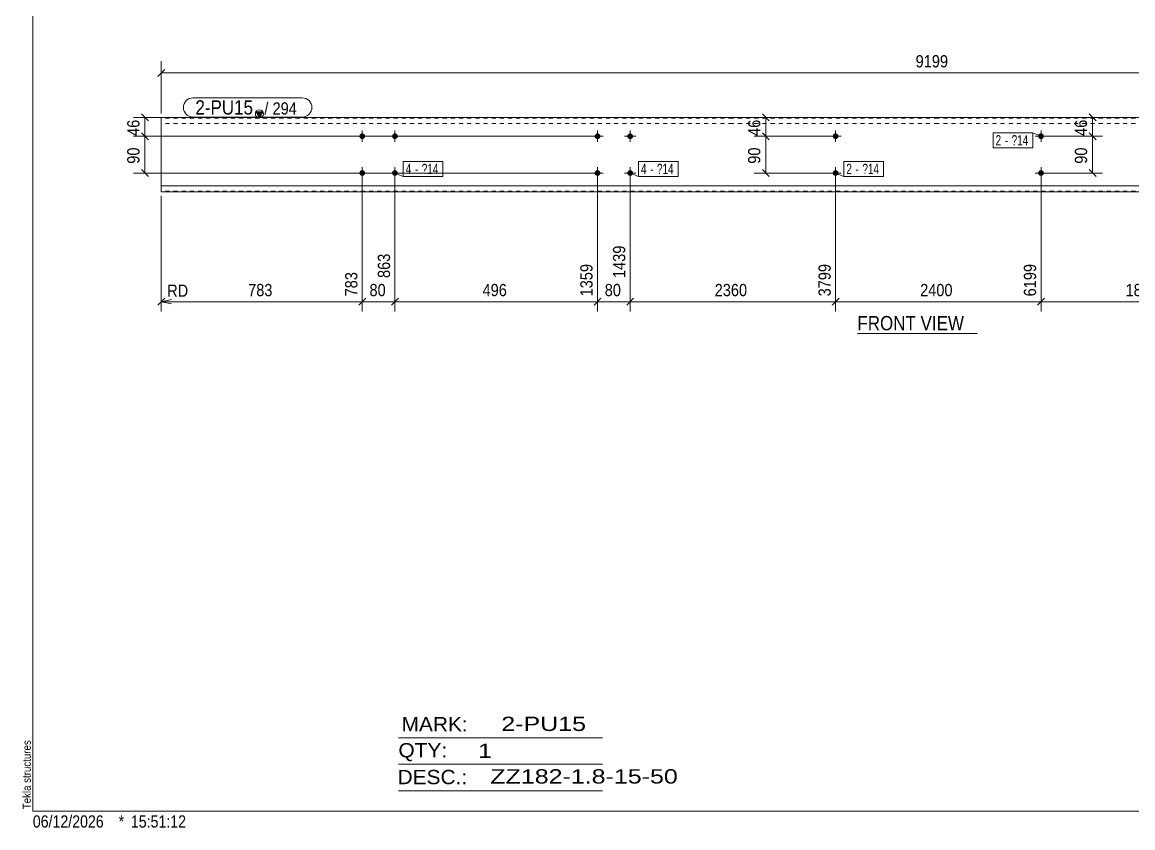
# Model space of a CAD drawing. Header units: millimetres. Extents: x 2 to 579, y 1 to 405.
# Drawn here: x 2.4 to 274.3, y 1 to 198.1 of the extents above; entities that cross this region are included whole.
import ezdxf

# ---------------------------------------------------------------- set-up
doc = ezdxf.new("R2010")
doc.units = ezdxf.units.MM
doc.linetypes.add('XKITLINE00', pattern=[0])
doc.linetypes.add('XKITLINE01', pattern=[4, 1, -1, 1, -1])
for name, color, linetype, lineweight in [('Bolt', 3, 'Continuous', 0), ('BoltMark', 7, 'Continuous', 0), ('Dimensions', 7, 'Continuous', 0), ('DrawingSheet', 5, 'Continuous', 0), ('OtherObjectType', 7, 'Continuous', 0), ('Part', 2, 'Continuous', 0), ('PartMark', 7, 'Continuous', 0)]:
    doc.layers.add(name, color=color, linetype=linetype, lineweight=lineweight)
doc.styles.add('ARIAL', font='ARIAL.TTF')
doc.styles.add('ARIAL_NARROW', font='ARIALN.TTF')

# ---------------------------------------------------------------- blocks, each defined once
blk = doc.blocks.new('*A1')
at = {"layer": 'Bolt'}
for points in [[(86.35, 170.2), (86.34, 170.16), (86.34, 170.13), (86.33, 170.09), (86.33, 170.06), (86.32, 170.03), (86.31, 169.99), (86.29, 169.96), (86.28, 169.93), (86.26, 169.9), (86.25, 169.87), (86.23, 169.84), (86.21, 169.81), (86.19, 169.79), (86.17, 169.76), (86.14, 169.74), (86.12, 169.71), (86.09, 169.69), (86.06, 169.67), (86.04, 169.65), (86.01, 169.63), (85.98, 169.61), (85.95, 169.6), (85.91, 169.58), (85.88, 169.57), (85.85, 169.56), (85.82, 169.55), (85.78, 169.54), (85.75, 169.54), (85.72, 169.53), (85.68, 169.53), (85.65, 169.53), (85.61, 169.53), (85.58, 169.53), (85.54, 169.54), (85.51, 169.54), (85.48, 169.55), (85.44, 169.56), (85.41, 169.57), (85.38, 169.58), (85.35, 169.6), (85.32, 169.61), (85.29, 169.63), (85.26, 169.65), (85.23, 169.67), (85.2, 169.69), (85.18, 169.71), (85.15, 169.74), (85.13, 169.76), (85.11, 169.79), (85.08, 169.81), (85.06, 169.84), (85.05, 169.87), (85.03, 169.9), (85.01, 169.93), (85, 169.96), (84.99, 169.99), (84.98, 170.03), (84.97, 170.06), (84.96, 170.09), (84.95, 170.13), (84.95, 170.16), (84.95, 170.2), (84.95, 170.23), (84.95, 170.26), (84.95, 170.3), (84.95, 170.33), (84.96, 170.37), (84.97, 170.4), (84.98, 170.43), (84.99, 170.47), (85, 170.5), (85.01, 170.53), (85.03, 170.56), (85.05, 170.59), (85.06, 170.62), (85.08, 170.65), (85.11, 170.67), (85.13, 170.7), (85.15, 170.72), (85.18, 170.75), (85.2, 170.77), (85.23, 170.79), (85.26, 170.81), (85.29, 170.83), (85.32, 170.85), (85.35, 170.86), (85.38, 170.88), (85.41, 170.89), (85.44, 170.9), (85.48, 170.91), (85.51, 170.92), (85.54, 170.92), (85.58, 170.93), (85.61, 170.93), (85.65, 170.93), (85.68, 170.93), (85.72, 170.93), (85.75, 170.92), (85.78, 170.92), (85.82, 170.91), (85.85, 170.9), (85.88, 170.89), (85.91, 170.88), (85.95, 170.86), (85.98, 170.85), (86.01, 170.83), (86.04, 170.81), (86.06, 170.79), (86.09, 170.77), (86.12, 170.75), (86.14, 170.72), (86.17, 170.7), (86.19, 170.67), (86.21, 170.65), (86.23, 170.62), (86.25, 170.59), (86.26, 170.56), (86.28, 170.53), (86.29, 170.5), (86.31, 170.47), (86.32, 170.43), (86.33, 170.4), (86.33, 170.37), (86.34, 170.33), (86.34, 170.3), (86.35, 170.26), (86.35, 170.23)], [(94.35, 170.2), (94.34, 170.16), (94.34, 170.13), (94.33, 170.09), (94.33, 170.06), (94.32, 170.03), (94.31, 169.99), (94.29, 169.96), (94.28, 169.93), (94.26, 169.9), (94.25, 169.87), (94.23, 169.84), (94.21, 169.81), (94.19, 169.79), (94.17, 169.76), (94.14, 169.74), (94.12, 169.71), (94.09, 169.69), (94.06, 169.67), (94.04, 169.65), (94.01, 169.63), (93.98, 169.61), (93.95, 169.6), (93.91, 169.58), (93.88, 169.57), (93.85, 169.56), (93.82, 169.55), (93.78, 169.54), (93.75, 169.54), (93.72, 169.53), (93.68, 169.53), (93.65, 169.53), (93.61, 169.53), (93.58, 169.53), (93.54, 169.54), (93.51, 169.54), (93.48, 169.55), (93.44, 169.56), (93.41, 169.57), (93.38, 169.58), (93.35, 169.6), (93.32, 169.61), (93.29, 169.63), (93.26, 169.65), (93.23, 169.67), (93.2, 169.69), (93.18, 169.71), (93.15, 169.74), (93.13, 169.76), (93.11, 169.79), (93.08, 169.81), (93.06, 169.84), (93.05, 169.87), (93.03, 169.9), (93.01, 169.93), (93, 169.96), (92.99, 169.99), (92.98, 170.03), (92.97, 170.06), (92.96, 170.09), (92.95, 170.13), (92.95, 170.16), (92.95, 170.2), (92.95, 170.23), (92.95, 170.26), (92.95, 170.3), (92.95, 170.33), (92.96, 170.37), (92.97, 170.4), (92.98, 170.43), (92.99, 170.47), (93, 170.5), (93.01, 170.53), (93.03, 170.56), (93.05, 170.59), (93.06, 170.62), (93.08, 170.65), (93.11, 170.67), (93.13, 170.7), (93.15, 170.72), (93.18, 170.75), (93.2, 170.77), (93.23, 170.79), (93.26, 170.81), (93.29, 170.83), (93.32, 170.85), (93.35, 170.86), (93.38, 170.88), (93.41, 170.89), (93.44, 170.9), (93.48, 170.91), (93.51, 170.92), (93.54, 170.92), (93.58, 170.93), (93.61, 170.93), (93.65, 170.93), (93.68, 170.93), (93.72, 170.93), (93.75, 170.92), (93.78, 170.92), (93.82, 170.91), (93.85, 170.9), (93.88, 170.89), (93.91, 170.88), (93.95, 170.86), (93.98, 170.85), (94.01, 170.83), (94.04, 170.81), (94.06, 170.79), (94.09, 170.77), (94.12, 170.75), (94.14, 170.72), (94.17, 170.7), (94.19, 170.67), (94.21, 170.65), (94.23, 170.62), (94.25, 170.59), (94.26, 170.56), (94.28, 170.53), (94.29, 170.5), (94.31, 170.47), (94.32, 170.43), (94.33, 170.4), (94.33, 170.37), (94.34, 170.33), (94.34, 170.3), (94.35, 170.26), (94.35, 170.23)], [(86.35, 161.2), (86.34, 161.16), (86.34, 161.13), (86.33, 161.09), (86.33, 161.06), (86.32, 161.03), (86.31, 160.99), (86.29, 160.96), (86.28, 160.93), (86.26, 160.9), (86.25, 160.87), (86.23, 160.84), (86.21, 160.81), (86.19, 160.79), (86.17, 160.76), (86.14, 160.74), (86.12, 160.71), (86.09, 160.69), (86.06, 160.67), (86.04, 160.65), (86.01, 160.63), (85.98, 160.61), (85.95, 160.6), (85.91, 160.58), (85.88, 160.57), (85.85, 160.56), (85.82, 160.55), (85.78, 160.54), (85.75, 160.54), (85.72, 160.53), (85.68, 160.53), (85.65, 160.53), (85.61, 160.53), (85.58, 160.53), (85.54, 160.54), (85.51, 160.54), (85.48, 160.55), (85.44, 160.56), (85.41, 160.57), (85.38, 160.58), (85.35, 160.6), (85.32, 160.61), (85.29, 160.63), (85.26, 160.65), (85.23, 160.67), (85.2, 160.69), (85.18, 160.71), (85.15, 160.74), (85.13, 160.76), (85.11, 160.79), (85.08, 160.81), (85.06, 160.84), (85.05, 160.87), (85.03, 160.9), (85.01, 160.93), (85, 160.96), (84.99, 160.99), (84.98, 161.03), (84.97, 161.06), (84.96, 161.09), (84.95, 161.13), (84.95, 161.16), (84.95, 161.2), (84.95, 161.23), (84.95, 161.26), (84.95, 161.3), (84.95, 161.33), (84.96, 161.37), (84.97, 161.4), (84.98, 161.43), (84.99, 161.47), (85, 161.5), (85.01, 161.53), (85.03, 161.56), (85.05, 161.59), (85.06, 161.62), (85.08, 161.65), (85.11, 161.67), (85.13, 161.7), (85.15, 161.72), (85.18, 161.75), (85.2, 161.77), (85.23, 161.79), (85.26, 161.81), (85.29, 161.83), (85.32, 161.85), (85.35, 161.86), (85.38, 161.88), (85.41, 161.89), (85.44, 161.9), (85.48, 161.91), (85.51, 161.92), (85.54, 161.92), (85.58, 161.93), (85.61, 161.93), (85.65, 161.93), (85.68, 161.93), (85.72, 161.93), (85.75, 161.92), (85.78, 161.92), (85.82, 161.91), (85.85, 161.9), (85.88, 161.89), (85.91, 161.88), (85.95, 161.86), (85.98, 161.85), (86.01, 161.83), (86.04, 161.81), (86.06, 161.79), (86.09, 161.77), (86.12, 161.75), (86.14, 161.72), (86.17, 161.7), (86.19, 161.67), (86.21, 161.65), (86.23, 161.62), (86.25, 161.59), (86.26, 161.56), (86.28, 161.53), (86.29, 161.5), (86.31, 161.47), (86.32, 161.43), (86.33, 161.4), (86.33, 161.37), (86.34, 161.33), (86.34, 161.3), (86.35, 161.26), (86.35, 161.23)], [(94.35, 161.2), (94.34, 161.16), (94.34, 161.13), (94.33, 161.09), (94.33, 161.06), (94.32, 161.03), (94.31, 160.99), (94.29, 160.96), (94.28, 160.93), (94.26, 160.9), (94.25, 160.87), (94.23, 160.84), (94.21, 160.81), (94.19, 160.79), (94.17, 160.76), (94.14, 160.74), (94.12, 160.71), (94.09, 160.69), (94.06, 160.67), (94.04, 160.65), (94.01, 160.63), (93.98, 160.61), (93.95, 160.6), (93.91, 160.58), (93.88, 160.57), (93.85, 160.56), (93.82, 160.55), (93.78, 160.54), (93.75, 160.54), (93.72, 160.53), (93.68, 160.53), (93.65, 160.53), (93.61, 160.53), (93.58, 160.53), (93.54, 160.54), (93.51, 160.54), (93.48, 160.55), (93.44, 160.56), (93.41, 160.57), (93.38, 160.58), (93.35, 160.6), (93.32, 160.61), (93.29, 160.63), (93.26, 160.65), (93.23, 160.67), (93.2, 160.69), (93.18, 160.71), (93.15, 160.74), (93.13, 160.76), (93.11, 160.79), (93.08, 160.81), (93.06, 160.84), (93.05, 160.87), (93.03, 160.9), (93.01, 160.93), (93, 160.96), (92.99, 160.99), (92.98, 161.03), (92.97, 161.06), (92.96, 161.09), (92.95, 161.13), (92.95, 161.16), (92.95, 161.2), (92.95, 161.23), (92.95, 161.26), (92.95, 161.3), (92.95, 161.33), (92.96, 161.37), (92.97, 161.4), (92.98, 161.43), (92.99, 161.47), (93, 161.5), (93.01, 161.53), (93.03, 161.56), (93.05, 161.59), (93.06, 161.62), (93.08, 161.65), (93.11, 161.67), (93.13, 161.7), (93.15, 161.72), (93.18, 161.75), (93.2, 161.77), (93.23, 161.79), (93.26, 161.81), (93.29, 161.83), (93.32, 161.85), (93.35, 161.86), (93.38, 161.88), (93.41, 161.89), (93.44, 161.9), (93.48, 161.91), (93.51, 161.92), (93.54, 161.92), (93.58, 161.93), (93.61, 161.93), (93.65, 161.93), (93.68, 161.93), (93.72, 161.93), (93.75, 161.92), (93.78, 161.92), (93.82, 161.91), (93.85, 161.9), (93.88, 161.89), (93.91, 161.88), (93.95, 161.86), (93.98, 161.85), (94.01, 161.83), (94.04, 161.81), (94.06, 161.79), (94.09, 161.77), (94.12, 161.75), (94.14, 161.72), (94.17, 161.7), (94.19, 161.67), (94.21, 161.65), (94.23, 161.62), (94.25, 161.59), (94.26, 161.56), (94.28, 161.53), (94.29, 161.5), (94.31, 161.47), (94.32, 161.43), (94.33, 161.4), (94.33, 161.37), (94.34, 161.33), (94.34, 161.3), (94.35, 161.26), (94.35, 161.23)]]:
    blk.add_hatch(color=3, dxfattribs=at).paths.add_polyline_path(points, flags=17)
at = {"layer": 'Bolt', "color": 3, "linetype": 'XKITLINE00', "lineweight": 0}
for p, q in [((85.65, 171.63), (85.65, 168.83)), ((93.65, 171.63), (93.65, 168.83)), ((87.05, 170.23), (84.25, 170.23)), ((95.05, 170.23), (92.25, 170.23)), ((87.05, 161.23), (84.25, 161.23)), ((85.65, 162.63), (85.65, 159.83)), ((95.05, 161.23), (92.25, 161.23)), ((93.65, 162.63), (93.65, 159.83))]:
    blk.add_line(p, q, dxfattribs=at)
blk = doc.blocks.new('*A2')
at = {"layer": 'Bolt'}
for points in [[(202.23, 170.2), (202.23, 170.16), (202.22, 170.13), (202.22, 170.09), (202.21, 170.06), (202.2, 170.03), (202.19, 169.99), (202.18, 169.96), (202.16, 169.93), (202.15, 169.9), (202.13, 169.87), (202.11, 169.84), (202.09, 169.81), (202.07, 169.79), (202.05, 169.76), (202.02, 169.74), (202, 169.71), (201.97, 169.69), (201.95, 169.67), (201.92, 169.65), (201.89, 169.63), (201.86, 169.61), (201.83, 169.6), (201.8, 169.58), (201.76, 169.57), (201.73, 169.56), (201.7, 169.55), (201.67, 169.54), (201.63, 169.54), (201.6, 169.53), (201.56, 169.53), (201.53, 169.53), (201.49, 169.53), (201.46, 169.53), (201.43, 169.54), (201.39, 169.54), (201.36, 169.55), (201.33, 169.56), (201.29, 169.57), (201.26, 169.58), (201.23, 169.6), (201.2, 169.61), (201.17, 169.63), (201.14, 169.65), (201.11, 169.67), (201.08, 169.69), (201.06, 169.71), (201.03, 169.74), (201.01, 169.76), (200.99, 169.79), (200.97, 169.81), (200.95, 169.84), (200.93, 169.87), (200.91, 169.9), (200.9, 169.93), (200.88, 169.96), (200.87, 169.99), (200.86, 170.03), (200.85, 170.06), (200.84, 170.09), (200.84, 170.13), (200.83, 170.16), (200.83, 170.2), (200.83, 170.23), (200.83, 170.26), (200.83, 170.3), (200.84, 170.33), (200.84, 170.37), (200.85, 170.4), (200.86, 170.43), (200.87, 170.47), (200.88, 170.5), (200.9, 170.53), (200.91, 170.56), (200.93, 170.59), (200.95, 170.62), (200.97, 170.65), (200.99, 170.67), (201.01, 170.7), (201.03, 170.72), (201.06, 170.75), (201.08, 170.77), (201.11, 170.79), (201.14, 170.81), (201.17, 170.83), (201.2, 170.85), (201.23, 170.86), (201.26, 170.88), (201.29, 170.89), (201.33, 170.9), (201.36, 170.91), (201.39, 170.92), (201.43, 170.92), (201.46, 170.93), (201.49, 170.93), (201.53, 170.93), (201.56, 170.93), (201.6, 170.93), (201.63, 170.92), (201.67, 170.92), (201.7, 170.91), (201.73, 170.9), (201.76, 170.89), (201.8, 170.88), (201.83, 170.86), (201.86, 170.85), (201.89, 170.83), (201.92, 170.81), (201.95, 170.79), (201.97, 170.77), (202, 170.75), (202.02, 170.72), (202.05, 170.7), (202.07, 170.67), (202.09, 170.65), (202.11, 170.62), (202.13, 170.59), (202.15, 170.56), (202.16, 170.53), (202.18, 170.5), (202.19, 170.47), (202.2, 170.43), (202.21, 170.4), (202.22, 170.37), (202.22, 170.33), (202.23, 170.3), (202.23, 170.26), (202.23, 170.23)], [(202.23, 161.2), (202.23, 161.16), (202.22, 161.13), (202.22, 161.09), (202.21, 161.06), (202.2, 161.03), (202.19, 160.99), (202.18, 160.96), (202.16, 160.93), (202.15, 160.9), (202.13, 160.87), (202.11, 160.84), (202.09, 160.81), (202.07, 160.79), (202.05, 160.76), (202.02, 160.74), (202, 160.71), (201.97, 160.69), (201.95, 160.67), (201.92, 160.65), (201.89, 160.63), (201.86, 160.61), (201.83, 160.6), (201.8, 160.58), (201.76, 160.57), (201.73, 160.56), (201.7, 160.55), (201.67, 160.54), (201.63, 160.54), (201.6, 160.53), (201.56, 160.53), (201.53, 160.53), (201.49, 160.53), (201.46, 160.53), (201.43, 160.54), (201.39, 160.54), (201.36, 160.55), (201.33, 160.56), (201.29, 160.57), (201.26, 160.58), (201.23, 160.6), (201.2, 160.61), (201.17, 160.63), (201.14, 160.65), (201.11, 160.67), (201.08, 160.69), (201.06, 160.71), (201.03, 160.74), (201.01, 160.76), (200.99, 160.79), (200.97, 160.81), (200.95, 160.84), (200.93, 160.87), (200.91, 160.9), (200.9, 160.93), (200.88, 160.96), (200.87, 160.99), (200.86, 161.03), (200.85, 161.06), (200.84, 161.09), (200.84, 161.13), (200.83, 161.16), (200.83, 161.2), (200.83, 161.23), (200.83, 161.26), (200.83, 161.3), (200.84, 161.33), (200.84, 161.37), (200.85, 161.4), (200.86, 161.43), (200.87, 161.47), (200.88, 161.5), (200.9, 161.53), (200.91, 161.56), (200.93, 161.59), (200.95, 161.62), (200.97, 161.65), (200.99, 161.67), (201.01, 161.7), (201.03, 161.72), (201.06, 161.75), (201.08, 161.77), (201.11, 161.79), (201.14, 161.81), (201.17, 161.83), (201.2, 161.85), (201.23, 161.86), (201.26, 161.88), (201.29, 161.89), (201.33, 161.9), (201.36, 161.91), (201.39, 161.92), (201.43, 161.92), (201.46, 161.93), (201.49, 161.93), (201.53, 161.93), (201.56, 161.93), (201.6, 161.93), (201.63, 161.92), (201.67, 161.92), (201.7, 161.91), (201.73, 161.9), (201.76, 161.89), (201.8, 161.88), (201.83, 161.86), (201.86, 161.85), (201.89, 161.83), (201.92, 161.81), (201.95, 161.79), (201.97, 161.77), (202, 161.75), (202.02, 161.72), (202.05, 161.7), (202.07, 161.67), (202.09, 161.65), (202.11, 161.62), (202.13, 161.59), (202.15, 161.56), (202.16, 161.53), (202.18, 161.5), (202.19, 161.47), (202.2, 161.43), (202.21, 161.4), (202.22, 161.37), (202.22, 161.33), (202.23, 161.3), (202.23, 161.26), (202.23, 161.23)]]:
    blk.add_hatch(color=3, dxfattribs=at).paths.add_polyline_path(points, flags=17)
at = {"layer": 'Bolt', "color": 3, "linetype": 'XKITLINE00', "lineweight": 0}
for p, q in [((201.53, 171.63), (201.53, 168.83)), ((202.93, 170.23), (200.13, 170.23)), ((202.93, 161.23), (200.13, 161.23)), ((201.53, 162.63), (201.53, 159.83))]:
    blk.add_line(p, q, dxfattribs=at)
blk = doc.blocks.new('*A3')
at = {"layer": 'Bolt'}
for points in [[(252.52, 170.2), (252.52, 170.16), (252.52, 170.13), (252.51, 170.09), (252.5, 170.06), (252.49, 170.03), (252.48, 169.99), (252.47, 169.96), (252.46, 169.93), (252.44, 169.9), (252.42, 169.87), (252.4, 169.84), (252.39, 169.81), (252.36, 169.79), (252.34, 169.76), (252.32, 169.74), (252.29, 169.71), (252.27, 169.69), (252.24, 169.67), (252.21, 169.65), (252.18, 169.63), (252.15, 169.61), (252.12, 169.6), (252.09, 169.58), (252.06, 169.57), (252.03, 169.56), (251.99, 169.55), (251.96, 169.54), (251.93, 169.54), (251.89, 169.53), (251.86, 169.53), (251.82, 169.53), (251.79, 169.53), (251.75, 169.53), (251.72, 169.54), (251.69, 169.54), (251.65, 169.55), (251.62, 169.56), (251.59, 169.57), (251.55, 169.58), (251.52, 169.6), (251.49, 169.61), (251.46, 169.63), (251.43, 169.65), (251.41, 169.67), (251.38, 169.69), (251.35, 169.71), (251.33, 169.74), (251.3, 169.76), (251.28, 169.79), (251.26, 169.81), (251.24, 169.84), (251.22, 169.87), (251.21, 169.9), (251.19, 169.93), (251.18, 169.96), (251.16, 169.99), (251.15, 170.03), (251.14, 170.06), (251.14, 170.09), (251.13, 170.13), (251.13, 170.16), (251.12, 170.2), (251.12, 170.23), (251.12, 170.26), (251.13, 170.3), (251.13, 170.33), (251.14, 170.37), (251.14, 170.4), (251.15, 170.43), (251.16, 170.47), (251.18, 170.5), (251.19, 170.53), (251.21, 170.56), (251.22, 170.59), (251.24, 170.62), (251.26, 170.65), (251.28, 170.67), (251.3, 170.7), (251.33, 170.72), (251.35, 170.75), (251.38, 170.77), (251.41, 170.79), (251.43, 170.81), (251.46, 170.83), (251.49, 170.85), (251.52, 170.86), (251.55, 170.88), (251.59, 170.89), (251.62, 170.9), (251.65, 170.91), (251.69, 170.92), (251.72, 170.92), (251.75, 170.93), (251.79, 170.93), (251.82, 170.93), (251.86, 170.93), (251.89, 170.93), (251.93, 170.92), (251.96, 170.92), (251.99, 170.91), (252.03, 170.9), (252.06, 170.89), (252.09, 170.88), (252.12, 170.86), (252.15, 170.85), (252.18, 170.83), (252.21, 170.81), (252.24, 170.79), (252.27, 170.77), (252.29, 170.75), (252.32, 170.72), (252.34, 170.7), (252.36, 170.67), (252.39, 170.65), (252.4, 170.62), (252.42, 170.59), (252.44, 170.56), (252.46, 170.53), (252.47, 170.5), (252.48, 170.47), (252.49, 170.43), (252.5, 170.4), (252.51, 170.37), (252.52, 170.33), (252.52, 170.3), (252.52, 170.26), (252.52, 170.23)], [(252.52, 161.2), (252.52, 161.16), (252.52, 161.13), (252.51, 161.09), (252.5, 161.06), (252.49, 161.03), (252.48, 160.99), (252.47, 160.96), (252.46, 160.93), (252.44, 160.9), (252.42, 160.87), (252.4, 160.84), (252.39, 160.81), (252.36, 160.79), (252.34, 160.76), (252.32, 160.74), (252.29, 160.71), (252.27, 160.69), (252.24, 160.67), (252.21, 160.65), (252.18, 160.63), (252.15, 160.61), (252.12, 160.6), (252.09, 160.58), (252.06, 160.57), (252.03, 160.56), (251.99, 160.55), (251.96, 160.54), (251.93, 160.54), (251.89, 160.53), (251.86, 160.53), (251.82, 160.53), (251.79, 160.53), (251.75, 160.53), (251.72, 160.54), (251.69, 160.54), (251.65, 160.55), (251.62, 160.56), (251.59, 160.57), (251.55, 160.58), (251.52, 160.6), (251.49, 160.61), (251.46, 160.63), (251.43, 160.65), (251.41, 160.67), (251.38, 160.69), (251.35, 160.71), (251.33, 160.74), (251.3, 160.76), (251.28, 160.79), (251.26, 160.81), (251.24, 160.84), (251.22, 160.87), (251.21, 160.9), (251.19, 160.93), (251.18, 160.96), (251.16, 160.99), (251.15, 161.03), (251.14, 161.06), (251.14, 161.09), (251.13, 161.13), (251.13, 161.16), (251.12, 161.2), (251.12, 161.23), (251.12, 161.26), (251.13, 161.3), (251.13, 161.33), (251.14, 161.37), (251.14, 161.4), (251.15, 161.43), (251.16, 161.47), (251.18, 161.5), (251.19, 161.53), (251.21, 161.56), (251.22, 161.59), (251.24, 161.62), (251.26, 161.65), (251.28, 161.67), (251.3, 161.7), (251.33, 161.72), (251.35, 161.75), (251.38, 161.77), (251.41, 161.79), (251.43, 161.81), (251.46, 161.83), (251.49, 161.85), (251.52, 161.86), (251.55, 161.88), (251.59, 161.89), (251.62, 161.9), (251.65, 161.91), (251.69, 161.92), (251.72, 161.92), (251.75, 161.93), (251.79, 161.93), (251.82, 161.93), (251.86, 161.93), (251.89, 161.93), (251.93, 161.92), (251.96, 161.92), (251.99, 161.91), (252.03, 161.9), (252.06, 161.89), (252.09, 161.88), (252.12, 161.86), (252.15, 161.85), (252.18, 161.83), (252.21, 161.81), (252.24, 161.79), (252.27, 161.77), (252.29, 161.75), (252.32, 161.72), (252.34, 161.7), (252.36, 161.67), (252.39, 161.65), (252.4, 161.62), (252.42, 161.59), (252.44, 161.56), (252.46, 161.53), (252.47, 161.5), (252.48, 161.47), (252.49, 161.43), (252.5, 161.4), (252.51, 161.37), (252.52, 161.33), (252.52, 161.3), (252.52, 161.26), (252.52, 161.23)]]:
    blk.add_hatch(color=3, dxfattribs=at).paths.add_polyline_path(points, flags=17)
at = {"layer": 'Bolt', "color": 3, "linetype": 'XKITLINE00', "lineweight": 0}
for p, q in [((251.82, 171.63), (251.82, 168.83)), ((253.22, 170.23), (250.42, 170.23)), ((253.22, 161.23), (250.42, 161.23)), ((251.82, 162.63), (251.82, 159.83))]:
    blk.add_line(p, q, dxfattribs=at)
blk = doc.blocks.new('*A4')
at = {"layer": 'Bolt'}
for points in [[(143.93, 170.2), (143.93, 170.16), (143.93, 170.13), (143.92, 170.09), (143.91, 170.06), (143.9, 170.03), (143.89, 169.99), (143.88, 169.96), (143.87, 169.93), (143.85, 169.9), (143.84, 169.87), (143.82, 169.84), (143.8, 169.81), (143.78, 169.79), (143.75, 169.76), (143.73, 169.74), (143.71, 169.71), (143.68, 169.69), (143.65, 169.67), (143.62, 169.65), (143.59, 169.63), (143.56, 169.61), (143.53, 169.6), (143.5, 169.58), (143.47, 169.57), (143.44, 169.56), (143.41, 169.55), (143.37, 169.54), (143.34, 169.54), (143.3, 169.53), (143.27, 169.53), (143.23, 169.53), (143.2, 169.53), (143.17, 169.53), (143.13, 169.54), (143.1, 169.54), (143.06, 169.55), (143.03, 169.56), (143, 169.57), (142.97, 169.58), (142.94, 169.6), (142.9, 169.61), (142.88, 169.63), (142.85, 169.65), (142.82, 169.67), (142.79, 169.69), (142.76, 169.71), (142.74, 169.74), (142.72, 169.76), (142.69, 169.79), (142.67, 169.81), (142.65, 169.84), (142.63, 169.87), (142.62, 169.9), (142.6, 169.93), (142.59, 169.96), (142.58, 169.99), (142.57, 170.03), (142.56, 170.06), (142.55, 170.09), (142.54, 170.13), (142.54, 170.16), (142.54, 170.2), (142.53, 170.23), (142.54, 170.26), (142.54, 170.3), (142.54, 170.33), (142.55, 170.37), (142.56, 170.4), (142.57, 170.43), (142.58, 170.47), (142.59, 170.5), (142.6, 170.53), (142.62, 170.56), (142.63, 170.59), (142.65, 170.62), (142.67, 170.65), (142.69, 170.67), (142.72, 170.7), (142.74, 170.72), (142.76, 170.75), (142.79, 170.77), (142.82, 170.79), (142.85, 170.81), (142.88, 170.83), (142.9, 170.85), (142.94, 170.86), (142.97, 170.88), (143, 170.89), (143.03, 170.9), (143.06, 170.91), (143.1, 170.92), (143.13, 170.92), (143.17, 170.93), (143.2, 170.93), (143.23, 170.93), (143.27, 170.93), (143.3, 170.93), (143.34, 170.92), (143.37, 170.92), (143.41, 170.91), (143.44, 170.9), (143.47, 170.89), (143.5, 170.88), (143.53, 170.86), (143.56, 170.85), (143.59, 170.83), (143.62, 170.81), (143.65, 170.79), (143.68, 170.77), (143.71, 170.75), (143.73, 170.72), (143.75, 170.7), (143.78, 170.67), (143.8, 170.65), (143.82, 170.62), (143.84, 170.59), (143.85, 170.56), (143.87, 170.53), (143.88, 170.5), (143.89, 170.47), (143.9, 170.43), (143.91, 170.4), (143.92, 170.37), (143.93, 170.33), (143.93, 170.3), (143.93, 170.26), (143.93, 170.23)], [(151.93, 170.2), (151.93, 170.16), (151.93, 170.13), (151.92, 170.09), (151.91, 170.06), (151.9, 170.03), (151.89, 169.99), (151.88, 169.96), (151.87, 169.93), (151.85, 169.9), (151.84, 169.87), (151.82, 169.84), (151.8, 169.81), (151.78, 169.79), (151.75, 169.76), (151.73, 169.74), (151.71, 169.71), (151.68, 169.69), (151.65, 169.67), (151.62, 169.65), (151.59, 169.63), (151.56, 169.61), (151.53, 169.6), (151.5, 169.58), (151.47, 169.57), (151.44, 169.56), (151.41, 169.55), (151.37, 169.54), (151.34, 169.54), (151.3, 169.53), (151.27, 169.53), (151.23, 169.53), (151.2, 169.53), (151.17, 169.53), (151.13, 169.54), (151.1, 169.54), (151.06, 169.55), (151.03, 169.56), (151, 169.57), (150.97, 169.58), (150.94, 169.6), (150.9, 169.61), (150.88, 169.63), (150.85, 169.65), (150.82, 169.67), (150.79, 169.69), (150.76, 169.71), (150.74, 169.74), (150.72, 169.76), (150.69, 169.79), (150.67, 169.81), (150.65, 169.84), (150.63, 169.87), (150.62, 169.9), (150.6, 169.93), (150.59, 169.96), (150.58, 169.99), (150.57, 170.03), (150.56, 170.06), (150.55, 170.09), (150.54, 170.13), (150.54, 170.16), (150.54, 170.2), (150.53, 170.23), (150.54, 170.26), (150.54, 170.3), (150.54, 170.33), (150.55, 170.37), (150.56, 170.4), (150.57, 170.43), (150.58, 170.47), (150.59, 170.5), (150.6, 170.53), (150.62, 170.56), (150.63, 170.59), (150.65, 170.62), (150.67, 170.65), (150.69, 170.67), (150.72, 170.7), (150.74, 170.72), (150.76, 170.75), (150.79, 170.77), (150.82, 170.79), (150.85, 170.81), (150.88, 170.83), (150.9, 170.85), (150.94, 170.86), (150.97, 170.88), (151, 170.89), (151.03, 170.9), (151.06, 170.91), (151.1, 170.92), (151.13, 170.92), (151.17, 170.93), (151.2, 170.93), (151.23, 170.93), (151.27, 170.93), (151.3, 170.93), (151.34, 170.92), (151.37, 170.92), (151.41, 170.91), (151.44, 170.9), (151.47, 170.89), (151.5, 170.88), (151.53, 170.86), (151.56, 170.85), (151.59, 170.83), (151.62, 170.81), (151.65, 170.79), (151.68, 170.77), (151.71, 170.75), (151.73, 170.72), (151.75, 170.7), (151.78, 170.67), (151.8, 170.65), (151.82, 170.62), (151.84, 170.59), (151.85, 170.56), (151.87, 170.53), (151.88, 170.5), (151.89, 170.47), (151.9, 170.43), (151.91, 170.4), (151.92, 170.37), (151.93, 170.33), (151.93, 170.3), (151.93, 170.26), (151.93, 170.23)], [(143.93, 161.2), (143.93, 161.16), (143.93, 161.13), (143.92, 161.09), (143.91, 161.06), (143.9, 161.03), (143.89, 160.99), (143.88, 160.96), (143.87, 160.93), (143.85, 160.9), (143.84, 160.87), (143.82, 160.84), (143.8, 160.81), (143.78, 160.79), (143.75, 160.76), (143.73, 160.74), (143.71, 160.71), (143.68, 160.69), (143.65, 160.67), (143.62, 160.65), (143.59, 160.63), (143.56, 160.61), (143.53, 160.6), (143.5, 160.58), (143.47, 160.57), (143.44, 160.56), (143.41, 160.55), (143.37, 160.54), (143.34, 160.54), (143.3, 160.53), (143.27, 160.53), (143.23, 160.53), (143.2, 160.53), (143.17, 160.53), (143.13, 160.54), (143.1, 160.54), (143.06, 160.55), (143.03, 160.56), (143, 160.57), (142.97, 160.58), (142.94, 160.6), (142.9, 160.61), (142.88, 160.63), (142.85, 160.65), (142.82, 160.67), (142.79, 160.69), (142.76, 160.71), (142.74, 160.74), (142.72, 160.76), (142.69, 160.79), (142.67, 160.81), (142.65, 160.84), (142.63, 160.87), (142.62, 160.9), (142.6, 160.93), (142.59, 160.96), (142.58, 160.99), (142.57, 161.03), (142.56, 161.06), (142.55, 161.09), (142.54, 161.13), (142.54, 161.16), (142.54, 161.2), (142.53, 161.23), (142.54, 161.26), (142.54, 161.3), (142.54, 161.33), (142.55, 161.37), (142.56, 161.4), (142.57, 161.43), (142.58, 161.47), (142.59, 161.5), (142.6, 161.53), (142.62, 161.56), (142.63, 161.59), (142.65, 161.62), (142.67, 161.65), (142.69, 161.67), (142.72, 161.7), (142.74, 161.72), (142.76, 161.75), (142.79, 161.77), (142.82, 161.79), (142.85, 161.81), (142.88, 161.83), (142.9, 161.85), (142.94, 161.86), (142.97, 161.88), (143, 161.89), (143.03, 161.9), (143.06, 161.91), (143.1, 161.92), (143.13, 161.92), (143.17, 161.93), (143.2, 161.93), (143.23, 161.93), (143.27, 161.93), (143.3, 161.93), (143.34, 161.92), (143.37, 161.92), (143.41, 161.91), (143.44, 161.9), (143.47, 161.89), (143.5, 161.88), (143.53, 161.86), (143.56, 161.85), (143.59, 161.83), (143.62, 161.81), (143.65, 161.79), (143.68, 161.77), (143.71, 161.75), (143.73, 161.72), (143.75, 161.7), (143.78, 161.67), (143.8, 161.65), (143.82, 161.62), (143.84, 161.59), (143.85, 161.56), (143.87, 161.53), (143.88, 161.5), (143.89, 161.47), (143.9, 161.43), (143.91, 161.4), (143.92, 161.37), (143.93, 161.33), (143.93, 161.3), (143.93, 161.26), (143.93, 161.23)], [(151.93, 161.2), (151.93, 161.16), (151.93, 161.13), (151.92, 161.09), (151.91, 161.06), (151.9, 161.03), (151.89, 160.99), (151.88, 160.96), (151.87, 160.93), (151.85, 160.9), (151.84, 160.87), (151.82, 160.84), (151.8, 160.81), (151.78, 160.79), (151.75, 160.76), (151.73, 160.74), (151.71, 160.71), (151.68, 160.69), (151.65, 160.67), (151.62, 160.65), (151.59, 160.63), (151.56, 160.61), (151.53, 160.6), (151.5, 160.58), (151.47, 160.57), (151.44, 160.56), (151.41, 160.55), (151.37, 160.54), (151.34, 160.54), (151.3, 160.53), (151.27, 160.53), (151.23, 160.53), (151.2, 160.53), (151.17, 160.53), (151.13, 160.54), (151.1, 160.54), (151.06, 160.55), (151.03, 160.56), (151, 160.57), (150.97, 160.58), (150.94, 160.6), (150.9, 160.61), (150.88, 160.63), (150.85, 160.65), (150.82, 160.67), (150.79, 160.69), (150.76, 160.71), (150.74, 160.74), (150.72, 160.76), (150.69, 160.79), (150.67, 160.81), (150.65, 160.84), (150.63, 160.87), (150.62, 160.9), (150.6, 160.93), (150.59, 160.96), (150.58, 160.99), (150.57, 161.03), (150.56, 161.06), (150.55, 161.09), (150.54, 161.13), (150.54, 161.16), (150.54, 161.2), (150.53, 161.23), (150.54, 161.26), (150.54, 161.3), (150.54, 161.33), (150.55, 161.37), (150.56, 161.4), (150.57, 161.43), (150.58, 161.47), (150.59, 161.5), (150.6, 161.53), (150.62, 161.56), (150.63, 161.59), (150.65, 161.62), (150.67, 161.65), (150.69, 161.67), (150.72, 161.7), (150.74, 161.72), (150.76, 161.75), (150.79, 161.77), (150.82, 161.79), (150.85, 161.81), (150.88, 161.83), (150.9, 161.85), (150.94, 161.86), (150.97, 161.88), (151, 161.89), (151.03, 161.9), (151.06, 161.91), (151.1, 161.92), (151.13, 161.92), (151.17, 161.93), (151.2, 161.93), (151.23, 161.93), (151.27, 161.93), (151.3, 161.93), (151.34, 161.92), (151.37, 161.92), (151.41, 161.91), (151.44, 161.9), (151.47, 161.89), (151.5, 161.88), (151.53, 161.86), (151.56, 161.85), (151.59, 161.83), (151.62, 161.81), (151.65, 161.79), (151.68, 161.77), (151.71, 161.75), (151.73, 161.72), (151.75, 161.7), (151.78, 161.67), (151.8, 161.65), (151.82, 161.62), (151.84, 161.59), (151.85, 161.56), (151.87, 161.53), (151.88, 161.5), (151.89, 161.47), (151.9, 161.43), (151.91, 161.4), (151.92, 161.37), (151.93, 161.33), (151.93, 161.3), (151.93, 161.26), (151.93, 161.23)]]:
    blk.add_hatch(color=3, dxfattribs=at).paths.add_polyline_path(points, flags=17)
at = {"layer": 'Bolt', "color": 3, "linetype": 'XKITLINE00', "lineweight": 0}
for p, q in [((143.23, 171.63), (143.23, 168.83)), ((151.23, 171.63), (151.23, 168.83)), ((144.63, 170.23), (141.83, 170.23)), ((152.63, 170.23), (149.83, 170.23)), ((144.63, 161.23), (141.83, 161.23)), ((143.23, 162.63), (143.23, 159.83)), ((152.63, 161.23), (149.83, 161.23)), ((151.23, 162.63), (151.23, 159.83))]:
    blk.add_line(p, q, dxfattribs=at)
blk = doc.blocks.new('*A7')
at = {"layer": 'Part'}
blk.add_hatch(color=2, dxfattribs=at).paths.add_polyline_path([(59.67, 176.23), (61.27, 176.23), (60.47, 174.83)], flags=17)
at = {"layer": 'Part', "color": 2, "linetype": 'XKITLINE00', "lineweight": 0}
for p, q in [((36.45, 174.83), (36.45, 156.63)), ((60.45, 174.83), (36.45, 174.83)), ((60.47, 174.83), (59.67, 176.23)), ((59.67, 176.23), (61.27, 176.23)), ((61.27, 176.23), (60.47, 174.83)), ((176.33, 174.83), (60.55, 174.83)), ((226.63, 174.83), (176.43, 174.83)), ((276.92, 174.83), (226.73, 174.83)), ((60.45, 158.13), (36.45, 158.13)), ((176.33, 158.13), (60.55, 158.13)), ((226.63, 158.13), (176.43, 158.13)), ((276.92, 158.13), (226.73, 158.13)), ((36.45, 156.63), (60.45, 156.63)), ((60.55, 156.63), (176.33, 156.63)), ((176.43, 156.63), (226.63, 156.63)), ((226.73, 156.63), (276.92, 156.63))]:
    blk.add_line(p, q, dxfattribs=at)
at = {"layer": 'Part', "color": 7, "linetype": 'XKITLINE01', "lineweight": 0}
for p, q in [((60.45, 174.65), (36.45, 174.65)), ((176.33, 174.65), (60.55, 174.65)), ((226.63, 174.65), (176.43, 174.65)), ((276.92, 174.65), (226.73, 174.65)), ((60.45, 173.33), (36.45, 173.33)), ((176.33, 173.33), (60.55, 173.33)), ((226.63, 173.33), (176.43, 173.33)), ((276.92, 173.33), (226.73, 173.33)), ((60.45, 156.81), (36.45, 156.81)), ((176.33, 156.81), (60.55, 156.81)), ((226.63, 156.81), (176.43, 156.81)), ((276.92, 156.81), (226.73, 156.81))]:
    blk.add_line(p, q, dxfattribs=at)
at = {"layer": 'Part', "color": 2, "linetype": 'XKITLINE00', "lineweight": 0}
blk.add_circle((60.47, 175.73), 1, dxfattribs=at)
blk = doc.blocks.new('*A15')
at = {"layer": 'DrawingSheet', "color": 5, "linetype": 'XKITLINE00', "lineweight": 0}
for p, q in [((5, 405), (5, 5)), ((5, 5), (579, 5))]:
    blk.add_line(p, q, dxfattribs=at)
at = {"layer": 'DrawingSheet', "color": 5, "style": 'ARIAL', "width": 0.85}
blk.add_text('Tekla structures', height=2, rotation=90, dxfattribs=at).set_placement((4.5, 5.5))
blk = doc.blocks.new('*A19')
at = {"layer": 'OtherObjectType', "color": 6, "linetype": 'XKITLINE00', "lineweight": 0}
for p, q in [((94.5, 23), (144.5, 23)), ((94.5, 16.5), (144.5, 16.5)), ((94.5, 10), (144.5, 10))]:
    blk.add_line(p, q, dxfattribs=at)
at = {"layer": 'OtherObjectType', "color": 6, "style": 'ARIAL_NARROW'}
for s, width, p in [('MARK:', 1.275, (95.27, 24.58)), ('2-PU15', 1.525501, (119.69, 24.65)), ('QTY:', 1.275, (94.5, 18.19)), ('1', 1.525501, (113.99, 18.05)), ('DESC.:', 1.275, (94.29, 11.63)), ('ZZ182-1.8-15-50', 1.525501, (117, 11.79))]:
    blk.add_text(s, height=3.5, dxfattribs=dict(at, width=width)).set_placement(p)
blk = doc.blocks.new('*A22')
at = {"layer": 'OtherObjectType', "color": 7, "style": 'ARIAL_NARROW', "width": 1.008832}
for s, p in [('06/12/2026', (4.99, 1)), ('*', (26, 1)), ('15:51:12', (29, 1))]:
    blk.add_text(s, height=3, dxfattribs=at).set_placement(p)
blk = doc.blocks.new('*A25')
at = {"layer": 'Dimensions', "color": 7, "linetype": 'XKITLINE00', "lineweight": 0}
for p, q in [((252.82, 170.23), (266.85, 170.23)), ((263.6, 171.08), (265.3, 169.38)), ((264.45, 161.23), (264.45, 170.23)), ((252.82, 161.23), (266.85, 161.23)), ((263.6, 162.08), (265.3, 160.38))]:
    blk.add_line(p, q, dxfattribs=at)
at = {"layer": 'Dimensions', "color": 3}
for p in [(264.45, 170.23), (264.45, 161.23)]:
    blk.add_point(p, dxfattribs=at)
at = {"layer": 'Dimensions', "color": 3, "style": 'ARIAL', "width": 0.85}
blk.add_text('90', height=3, rotation=90.0002, dxfattribs=at).set_placement((263.1, 163.5))
blk = doc.blocks.new('*A26')
at = {"layer": 'Dimensions', "color": 7, "linetype": 'XKITLINE00', "lineweight": 0}
for p, q in [((252.82, 174.83), (266.85, 174.83)), ((263.6, 175.68), (265.3, 173.98)), ((264.45, 170.23), (264.45, 174.83)), ((252.82, 170.23), (266.85, 170.23)), ((263.6, 171.08), (265.3, 169.38))]:
    blk.add_line(p, q, dxfattribs=at)
at = {"layer": 'Dimensions', "color": 3}
for p in [(264.45, 174.83), (264.45, 170.23)]:
    blk.add_point(p, dxfattribs=at)
at = {"layer": 'Dimensions', "color": 3, "style": 'ARIAL', "width": 0.85}
blk.add_text('46', height=3, rotation=90.0002, dxfattribs=at).set_placement((263.1, 170.3))
blk = doc.blocks.new('*A27')
at = {"layer": 'Dimensions', "color": 7, "linetype": 'XKITLINE00', "lineweight": 0}
for p, q in [((200.53, 170.23), (181.6, 170.23)), ((183.6, 171.08), (185.3, 169.38)), ((184.45, 161.23), (184.45, 170.23)), ((200.53, 161.23), (181.6, 161.23)), ((183.6, 162.08), (185.3, 160.38))]:
    blk.add_line(p, q, dxfattribs=at)
at = {"layer": 'Dimensions', "color": 3}
for p in [(184.45, 170.23), (184.45, 161.23)]:
    blk.add_point(p, dxfattribs=at)
at = {"layer": 'Dimensions', "color": 3, "style": 'ARIAL', "width": 0.85}
blk.add_text('90', height=3, rotation=90.0002, dxfattribs=at).set_placement((183.1, 163.5))
blk = doc.blocks.new('*A28')
at = {"layer": 'Dimensions', "color": 7, "linetype": 'XKITLINE00', "lineweight": 0}
for p, q in [((200.53, 174.83), (181.6, 174.83)), ((183.6, 175.68), (185.3, 173.98)), ((184.45, 170.23), (184.45, 174.83)), ((200.53, 170.23), (181.6, 170.23)), ((183.6, 171.08), (185.3, 169.38))]:
    blk.add_line(p, q, dxfattribs=at)
at = {"layer": 'Dimensions', "color": 3}
for p in [(184.45, 174.83), (184.45, 170.23)]:
    blk.add_point(p, dxfattribs=at)
at = {"layer": 'Dimensions', "color": 3, "style": 'ARIAL', "width": 0.85}
blk.add_text('46', height=3, rotation=90.0002, dxfattribs=at).set_placement((183.1, 170.3))
blk = doc.blocks.new('*A29')
at = {"layer": 'Dimensions', "color": 7, "linetype": 'XKITLINE00', "lineweight": 0}
for p, q in [((142.23, 170.23), (29.6, 170.23)), ((31.6, 171.08), (33.3, 169.38)), ((32.45, 161.23), (32.45, 170.23)), ((142.23, 161.23), (29.6, 161.23)), ((31.6, 162.08), (33.3, 160.38))]:
    blk.add_line(p, q, dxfattribs=at)
at = {"layer": 'Dimensions', "color": 3}
for p in [(32.45, 170.23), (32.45, 161.23)]:
    blk.add_point(p, dxfattribs=at)
at = {"layer": 'Dimensions', "color": 3, "style": 'ARIAL', "width": 0.85}
blk.add_text('90', height=3, rotation=90.0002, dxfattribs=at).set_placement((31.1, 163.5))
blk = doc.blocks.new('*A30')
at = {"layer": 'Dimensions', "color": 7, "linetype": 'XKITLINE00', "lineweight": 0}
for p, q in [((84.65, 174.83), (29.6, 174.83)), ((31.6, 175.68), (33.3, 173.98)), ((32.45, 170.23), (32.45, 174.83)), ((142.23, 170.23), (29.6, 170.23)), ((31.6, 171.08), (33.3, 169.38))]:
    blk.add_line(p, q, dxfattribs=at)
at = {"layer": 'Dimensions', "color": 3}
for p in [(32.45, 174.83), (32.45, 170.23)]:
    blk.add_point(p, dxfattribs=at)
at = {"layer": 'Dimensions', "color": 3, "style": 'ARIAL', "width": 0.85}
blk.add_text('46', height=3, rotation=90.0002, dxfattribs=at).set_placement((31.1, 170.3))
blk = doc.blocks.new('*A31')
at = {"layer": 'Dimensions', "color": 7, "linetype": 'XKITLINE00', "lineweight": 0}
for p, q in [((36.45, 175.83), (36.45, 188.58)), ((37.3, 186.58), (35.6, 184.88)), ((36.45, 185.73), (414.7, 185.73))]:
    blk.add_line(p, q, dxfattribs=at)
at = {"layer": 'Dimensions', "color": 3}
blk.add_point((36.45, 185.73), dxfattribs=at)
at = {"layer": 'Dimensions', "color": 3, "style": 'ARIAL', "width": 0.85}
blk.add_text('9199', height=3, dxfattribs=at).set_placement((221.13, 187.08))
blk = doc.blocks.new('*A32')
at = {"layer": 'Dimensions', "color": 7, "linetype": 'XKITLINE00', "lineweight": 0}
for p, q in [((85.65, 160.23), (85.65, 127.33)), ((36.45, 155.63), (36.45, 127.33)), ((36.45, 155.63), (36.45, 127.33)), ((37.3, 130.58), (35.6, 128.88)), ((86.5, 130.58), (84.8, 128.88)), ((38.95, 130.23), (36.45, 129.73)), ((36.45, 129.73), (85.65, 129.73)), ((38.95, 129.23), (36.45, 129.73)), ((43.67, 129.73), (36.45, 129.73))]:
    blk.add_line(p, q, dxfattribs=at)
at = {"layer": 'Dimensions', "color": 3}
for p in [(36.45, 129.73), (85.65, 129.73)]:
    blk.add_point(p, dxfattribs=at)
at = {"layer": 'Dimensions', "color": 7}
blk.add_point((36.45, 129.73), dxfattribs=at)
at = {"layer": 'Dimensions', "color": 3, "style": 'ARIAL', "width": 0.85}
blk.add_text('783', height=3, rotation=90.0002, dxfattribs=at).set_placement((84.45, 131.03))
for s, p in [('RD', (37.89, 130.93)), ('783', (57.71, 131.08))]:
    blk.add_text(s, height=3, dxfattribs=at).set_placement(p)
blk = doc.blocks.new('*A33')
at = {"layer": 'Dimensions', "color": 7, "linetype": 'XKITLINE00', "lineweight": 0}
for p, q in [((85.65, 160.23), (85.65, 127.33)), ((93.65, 160.23), (93.65, 127.33)), ((86.5, 130.58), (84.8, 128.88)), ((94.5, 130.58), (92.8, 128.88)), ((85.65, 129.73), (93.65, 129.73))]:
    blk.add_line(p, q, dxfattribs=at)
at = {"layer": 'Dimensions', "color": 3}
for p in [(85.65, 129.73), (93.65, 129.73)]:
    blk.add_point(p, dxfattribs=at)
at = {"layer": 'Dimensions', "color": 3, "style": 'ARIAL', "width": 0.85}
blk.add_text('863', height=3, rotation=90.0002, dxfattribs=at).set_placement((92.45, 135.53))
blk.add_text('80', height=3, dxfattribs=at).set_placement((87.42, 131.08))
blk = doc.blocks.new('*A34')
at = {"layer": 'Dimensions', "color": 7, "linetype": 'XKITLINE00', "lineweight": 0}
for p, q in [((93.65, 160.23), (93.65, 127.33)), ((143.23, 160.23), (143.23, 127.33)), ((94.5, 130.58), (92.8, 128.88)), ((144.08, 130.58), (142.39, 128.88)), ((93.65, 129.73), (143.23, 129.73))]:
    blk.add_line(p, q, dxfattribs=at)
at = {"layer": 'Dimensions', "color": 3}
for p in [(93.65, 129.73), (143.23, 129.73)]:
    blk.add_point(p, dxfattribs=at)
at = {"layer": 'Dimensions', "color": 3, "style": 'ARIAL', "width": 0.85}
blk.add_text('1359', height=3, rotation=90.0002, dxfattribs=at).set_placement((142.03, 131.03))
blk.add_text('496', height=3, dxfattribs=at).set_placement((115.1, 131.08))
blk = doc.blocks.new('*A35')
at = {"layer": 'Dimensions', "color": 7, "linetype": 'XKITLINE00', "lineweight": 0}
for p, q in [((143.23, 160.23), (143.23, 127.33)), ((151.23, 160.23), (151.23, 127.33)), ((144.08, 130.58), (142.39, 128.88)), ((152.08, 130.58), (150.39, 128.88)), ((143.23, 129.73), (151.23, 129.73))]:
    blk.add_line(p, q, dxfattribs=at)
at = {"layer": 'Dimensions', "color": 3}
for p in [(143.23, 129.73), (151.23, 129.73)]:
    blk.add_point(p, dxfattribs=at)
at = {"layer": 'Dimensions', "color": 3, "style": 'ARIAL', "width": 0.85}
blk.add_text('1439', height=3, rotation=90.0002, dxfattribs=at).set_placement((150.03, 135.53))
blk.add_text('80', height=3, dxfattribs=at).set_placement((145.01, 131.08))
blk = doc.blocks.new('*A36')
at = {"layer": 'Dimensions', "color": 7, "linetype": 'XKITLINE00', "lineweight": 0}
for p, q in [((151.23, 160.23), (151.23, 127.33)), ((201.53, 160.23), (201.53, 127.33)), ((152.08, 130.58), (150.39, 128.88)), ((202.38, 130.58), (200.68, 128.88)), ((151.23, 129.73), (201.53, 129.73))]:
    blk.add_line(p, q, dxfattribs=at)
at = {"layer": 'Dimensions', "color": 3}
for p in [(151.23, 129.73), (201.53, 129.73)]:
    blk.add_point(p, dxfattribs=at)
at = {"layer": 'Dimensions', "color": 3, "style": 'ARIAL', "width": 0.85}
blk.add_text('3799', height=3, rotation=90.0002, dxfattribs=at).set_placement((200.33, 131.03))
blk.add_text('2360', height=3, dxfattribs=at).set_placement((171.93, 131.08))
blk = doc.blocks.new('*A37')
at = {"layer": 'Dimensions', "color": 7, "linetype": 'XKITLINE00', "lineweight": 0}
for p, q in [((201.53, 160.23), (201.53, 127.33)), ((251.82, 160.23), (251.82, 127.33)), ((202.38, 130.58), (200.68, 128.88)), ((252.67, 130.58), (250.97, 128.88)), ((201.53, 129.73), (251.82, 129.73))]:
    blk.add_line(p, q, dxfattribs=at)
at = {"layer": 'Dimensions', "color": 3}
for p in [(201.53, 129.73), (251.82, 129.73)]:
    blk.add_point(p, dxfattribs=at)
at = {"layer": 'Dimensions', "color": 3, "style": 'ARIAL', "width": 0.85}
blk.add_text('6199', height=3, rotation=90.0002, dxfattribs=at).set_placement((250.62, 131.03))
blk.add_text('2400', height=3, dxfattribs=at).set_placement((222.23, 131.08))
blk = doc.blocks.new('*A38')
at = {"layer": 'Dimensions', "color": 7, "linetype": 'XKITLINE00', "lineweight": 0}
for p, q in [((251.82, 160.23), (251.82, 127.33)), ((302.12, 160.23), (302.12, 127.33)), ((252.67, 130.58), (250.97, 128.88)), ((302.97, 130.58), (301.27, 128.88)), ((251.82, 129.73), (302.12, 129.73))]:
    blk.add_line(p, q, dxfattribs=at)
at = {"layer": 'Dimensions', "color": 3}
for p in [(251.82, 129.73), (302.12, 129.73)]:
    blk.add_point(p, dxfattribs=at)
at = {"layer": 'Dimensions', "color": 3, "style": 'ARIAL', "width": 0.85}
blk.add_text('8039', height=3, rotation=90.0002, dxfattribs=at).set_placement((300.92, 131.03))
blk.add_text('1840', height=3, dxfattribs=at).set_placement((272.52, 131.08))
blk = doc.blocks.new('*A44')
at = {"layer": 'BoltMark', "color": 7, "linetype": 'XKITLINE00', "lineweight": 0}
for p, q in [((153.27, 164.08), (162.96, 164.08)), ((153.27, 160.38), (153.27, 164.08)), ((162.96, 160.38), (162.96, 164.08)), ((151.23, 161.23), (153.27, 160.38)), ((153.27, 160.38), (162.96, 160.38))]:
    blk.add_line(p, q, dxfattribs=at)
at = {"layer": 'BoltMark', "color": 3, "style": 'ARIAL_NARROW', "width": 0.85}
for s, p in [('4', (153.87, 160.98)), ('?14', (157.8, 160.98)), ('-', (156.14, 160.98))]:
    blk.add_text(s, height=2.5, dxfattribs=at).set_placement(p)
blk = doc.blocks.new('*A45')
at = {"layer": 'BoltMark', "color": 7, "linetype": 'XKITLINE00', "lineweight": 0}
for p, q in [((240.1, 171.08), (249.79, 171.08)), ((240.1, 167.38), (240.1, 171.08)), ((249.79, 167.38), (249.79, 171.08)), ((251.82, 170.23), (249.79, 171.08)), ((240.1, 167.38), (249.79, 167.38))]:
    blk.add_line(p, q, dxfattribs=at)
at = {"layer": 'BoltMark', "color": 3, "style": 'ARIAL_NARROW', "width": 0.85}
for s, p in [('2', (240.7, 167.98)), ('-', (242.97, 167.98)), ('?14', (244.63, 167.98))]:
    blk.add_text(s, height=2.5, dxfattribs=at).set_placement(p)
blk = doc.blocks.new('*A46')
at = {"layer": 'BoltMark', "color": 7, "linetype": 'XKITLINE00', "lineweight": 0}
for p, q in [((203.56, 164.08), (213.25, 164.08)), ((203.56, 160.38), (203.56, 164.08)), ((213.25, 160.38), (213.25, 164.08)), ((201.53, 161.23), (203.56, 160.38)), ((203.56, 160.38), (213.25, 160.38))]:
    blk.add_line(p, q, dxfattribs=at)
at = {"layer": 'BoltMark', "color": 3, "style": 'ARIAL_NARROW', "width": 0.85}
for s, p in [('2', (204.16, 160.98)), ('?14', (208.09, 160.98)), ('-', (206.43, 160.98))]:
    blk.add_text(s, height=2.5, dxfattribs=at).set_placement(p)
blk = doc.blocks.new('*A47')
at = {"layer": 'BoltMark', "color": 7, "linetype": 'XKITLINE00', "lineweight": 0}
for p, q in [((95.68, 164.08), (105.37, 164.08)), ((95.68, 160.38), (95.68, 164.08)), ((105.37, 160.38), (105.37, 164.08)), ((93.65, 161.23), (95.68, 160.38)), ((95.68, 160.38), (105.37, 160.38))]:
    blk.add_line(p, q, dxfattribs=at)
at = {"layer": 'BoltMark', "color": 3, "style": 'ARIAL_NARROW', "width": 0.85}
for s, p in [('4', (96.28, 160.98)), ('?14', (100.21, 160.98)), ('-', (98.55, 160.98))]:
    blk.add_text(s, height=2.5, dxfattribs=at).set_placement(p)
blk = doc.blocks.new('*A48')
at = {"layer": 'PartMark', "color": 7, "linetype": 'XKITLINE00', "lineweight": 0}
for p, q in [((44.2, 179.63), (70.96, 179.63)), ((44.2, 174.93), (70.96, 174.93))]:
    blk.add_line(p, q, dxfattribs=at)
for centre, start, end in [((44.2, 177.28), 90, 270), ((70.96, 177.28), 270, 90)]:
    blk.add_arc(centre, 2.35, start, end, dxfattribs=at)
at = {"layer": 'PartMark', "color": 1, "style": 'ARIAL', "width": 0.85}
blk.add_text('2-PU15', height=3.5, dxfattribs=at).set_placement((44.8, 175.53))
at = {"layer": 'PartMark', "color": 3, "style": 'ARIAL', "width": 0.85}
for s, p in [('/', (61.68, 175.53)), ('294', (63.69, 175.53))]:
    blk.add_text(s, height=3, dxfattribs=at).set_placement(p)
blk = doc.blocks.new('*A49')
at = {"layer": 'OtherObjectType', "color": 7, "linetype": 'XKITLINE00', "lineweight": 0}
blk.add_line((206.87, 121.98), (236.16, 121.98), dxfattribs=at)
at = {"layer": 'OtherObjectType', "color": 7, "style": 'ARIAL', "width": 0.85}
blk.add_text('FRONT VIEW', height=3.5, dxfattribs=at).set_placement((206.87, 122.73))

msp = doc.modelspace()

# ---------------------------------------------------------------- block references
at = {"lineweight": 0}
for name in ['*A15', '*A31', '*A48', '*A30', '*A28', '*A26', '*A1', '*A4', '*A2', '*A3', '*A29', '*A27', '*A45', '*A25', '*A47', '*A44', '*A46', '*A32', '*A33', '*A34', '*A35', '*A36', '*A37', '*A38', '*A49', '*A19', '*A22']:
    msp.add_blockref(name, (0, 0), dxfattribs=at)
at = {"layer": 'Part', "lineweight": 0}
msp.add_blockref('*A7', (0, 0), dxfattribs=at)

doc.saveas('drawing.dxf')
